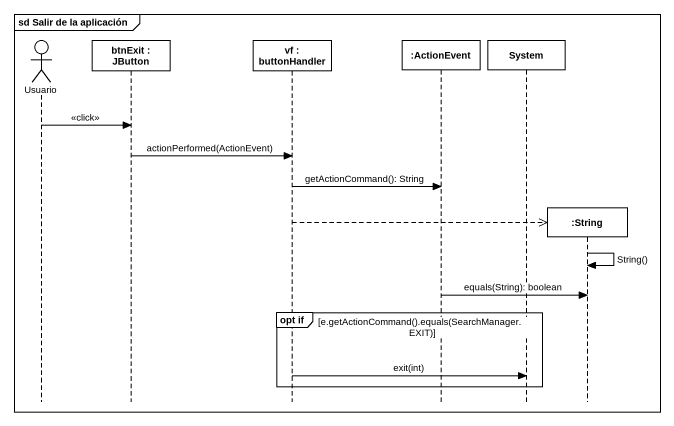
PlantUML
@startuml
mainframe sd Salir de la aplicación
hide footbox
actor Usuario
participant "btnExit : JButton" as btnExit
participant "vf : buttonHandler" as vf
participant ":ActionEvent" as ActionEvent
participant System
participant ":String" as String

Usuario -> btnExit : <<click>>
btnExit -> vf : actionPerformed(ActionEvent)
vf -> ActionEvent : getActionCommand(): String
vf -->> String **
String -> String : String()
ActionEvent -> String : equals(String): boolean
group opt if [e.getActionCommand().equals(SearchManager.EXIT)]
  vf -> System : exit(int)
end
@enduml
